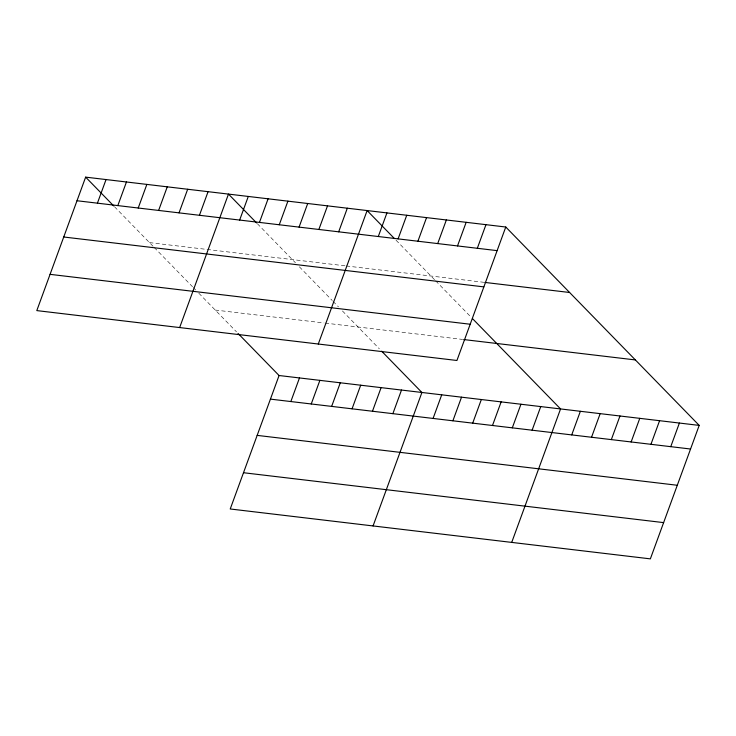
<?xml version="1.0" encoding="UTF-8"?>
<svg xmlns="http://www.w3.org/2000/svg" width="736" height="736" viewBox="0 0 736 736"><rect width="100%" height="100%" fill="white"/><g stroke="black" fill="none" stroke-linecap="round" stroke-linejoin="round"><path stroke-width="0.55" stroke-dasharray="3.68 2.76" d="M149.472 242.604L345.129 265.834M346.233 265.963L483.773 282.293M215.234 310.049L324.07 322.975M325.202 323.104L462.613 339.425M396.005 240.175L434.875 280.039M435.657 280.839L470.893 316.977M257.361 223.707L295.449 262.77M299.359 266.791L332.249 300.509M333.031 301.318L338.505 306.94M342.424 310.951L379.362 348.836M114.522 206.752L153.392 246.615M154.174 247.416L192.538 286.764M193.32 287.564L195.666 289.975M198.794 293.186L236.514 331.872"/><path stroke-width="1.1" d="M85.643 177.137L36.8 310.601L456.927 360.484L505.77 227.019L85.643 177.137L113.758 205.97M97.41 203.173L106.048 179.556M117.815 205.592L126.454 181.976M138.221 208.012L146.86 184.405M158.626 210.441L167.265 186.824M179.032 212.86L187.671 189.253M199.438 215.28L208.076 191.673M179.648 327.557L228.482 194.092L256.597 222.934M239.651 220.055L248.29 196.448M259.458 222.41L268.097 198.803M279.266 224.765L287.905 201.149M299.074 227.111L307.712 203.504M318.872 229.466L327.52 205.85M238.032 333.426L279.073 375.516L230.23 508.981L650.357 558.863L699.2 425.399L505.77 227.019M338.68 231.822L347.318 208.205M290.84 401.552L299.478 377.936M318.283 344.025L367.126 210.56L394.487 238.611M311.245 403.972L319.884 380.365M378.295 236.523L386.934 212.906M331.651 406.392L340.29 382.784M398.102 238.869L406.741 215.262M352.056 408.82L360.695 385.204M417.91 241.224L426.549 217.617M372.462 411.24L381.101 387.633M437.708 243.579L446.356 219.963M392.868 413.669L401.506 390.052M457.516 245.925L466.155 222.318M373.069 525.936L421.912 392.481L381.644 351.173M477.324 248.28L485.962 224.664M433.081 418.444L441.72 394.827M452.888 420.79L461.527 397.182M472.696 423.145L481.335 399.528M492.494 425.491L501.142 401.884M512.302 427.846L520.941 404.239M532.11 430.201L540.748 406.585M511.713 542.404L560.556 408.94L472.457 318.578M571.725 434.902L580.364 411.295M591.532 437.258L600.171 413.641M611.331 439.604L619.979 415.996M631.138 441.959L639.777 418.342M650.946 444.305L659.585 420.698M670.754 446.66L679.392 423.053M77.004 200.744L497.131 250.636M484.877 282.422L569.6 292.486M63.738 237.001L483.865 286.884M50.066 274.344L470.194 324.236M463.717 339.554L635.37 359.932M279.073 375.516L699.2 425.399M270.434 399.124L690.561 449.015M257.168 435.381L677.295 485.263M243.496 472.724L663.624 522.615"/></g></svg>
